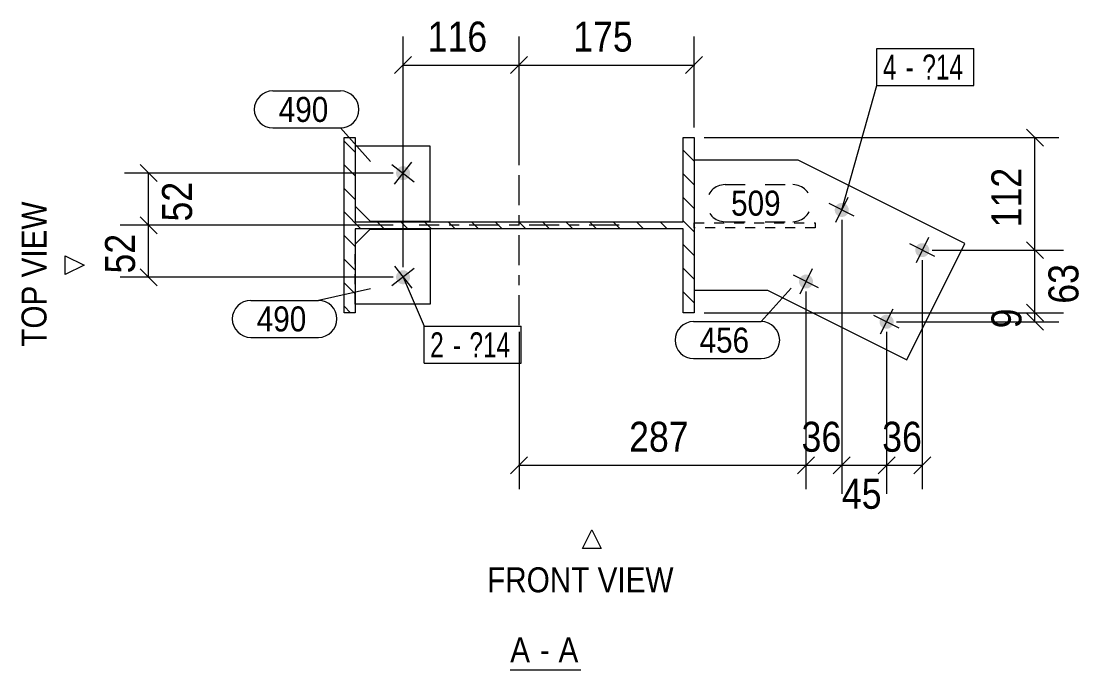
# Model space of a CAD drawing. Header units: millimetres. Extents: x 2 to 825, y 1 to 579.
# Drawn here: x 517.6 to 623.3, y 233.5 to 298.4 of the extents above; entities that cross this region are included whole.
import ezdxf

# ---------------------------------------------------------------- set-up
doc = ezdxf.new("R2010")
doc.units = ezdxf.units.MM
for name, pattern in [('XKITLINE00', [0]), ('XKITLINE01', [4, 1, -1, 1, -1]), ('XKITLINE02', [4, 2, -2]), ('XKITLINE03', [6, 3, -1, 1, -1])]:
    doc.linetypes.add(name, pattern=pattern)
for name, color, linetype, lineweight in [('Bolt', 3, 'Continuous', 0), ('BoltMark', 7, 'Continuous', 0), ('Dimensions', 7, 'Continuous', 0), ('OtherObjectType', 7, 'Continuous', 0), ('Part', 2, 'Continuous', 0), ('PartMark', 7, 'Continuous', 0)]:
    doc.layers.add(name, color=color, linetype=linetype, lineweight=lineweight)
doc.styles.add('ARIAL', font='ARIAL.TTF')
doc.styles.add('ARIAL_NARROW', font='ARIALN.TTF')

# ---------------------------------------------------------------- blocks, each defined once
blk = doc.blocks.new('*A2')
at = {"layer": 'Part', "color": 7, "linetype": 'XKITLINE00', "lineweight": 0}
for p, q in [((584.84, 286.75), (584.84, 286.75)), ((584.84, 286.75), (584.84, 286.75)), ((550.94, 285.29), (549.84, 286.39)), ((584.84, 284.39), (583.74, 285.49)), ((550.94, 282.93), (549.84, 284.03)), ((584.84, 282.03), (583.74, 283.13)), ((550.94, 280.57), (549.84, 281.67)), ((584.84, 279.68), (583.74, 280.78)), ((551.51, 277.65), (549.84, 279.32)), ((553.86, 277.65), (553.16, 278.35)), ((556.22, 277.65), (555.52, 278.35)), ((558.58, 277.65), (557.88, 278.35)), ((560.94, 277.65), (560.24, 278.35)), ((563.29, 277.65), (562.59, 278.35)), ((565.65, 277.65), (564.95, 278.35)), ((568.01, 277.65), (567.31, 278.35)), ((570.37, 277.65), (569.67, 278.35)), ((572.72, 277.65), (572.02, 278.35)), ((575.08, 277.65), (574.38, 278.35)), ((577.44, 277.65), (576.74, 278.35)), ((579.79, 277.65), (579.09, 278.35)), ((582.15, 277.65), (581.45, 278.35)), ((584.84, 277.32), (583.74, 278.42)), ((550.94, 275.86), (549.84, 276.96)), ((584.84, 274.96), (583.74, 276.06)), ((550.94, 273.5), (549.84, 274.6)), ((584.84, 272.61), (583.74, 273.71)), ((550.94, 271.15), (549.84, 272.25)), ((584.84, 270.25), (583.74, 271.35)), ((550.48, 269.25), (549.84, 269.89))]:
    blk.add_line(p, q, dxfattribs=at)
blk = doc.blocks.new('*A102')
at = {"layer": 'Bolt'}
for points in [[(599.25, 278.91), (599.22, 278.93), (599.19, 278.95), (599.17, 278.97), (599.14, 278.99), (599.11, 279.02), (599.09, 279.04), (599.07, 279.06), (599.05, 279.09), (599.02, 279.12), (599.01, 279.15), (598.99, 279.18), (598.97, 279.21), (598.96, 279.24), (598.94, 279.27), (598.93, 279.3), (598.92, 279.33), (598.91, 279.37), (598.91, 279.4), (598.9, 279.44), (598.9, 279.47), (598.9, 279.5), (598.9, 279.54), (598.9, 279.57), (598.9, 279.61), (598.91, 279.64), (598.91, 279.68), (598.92, 279.71), (598.93, 279.74), (598.94, 279.77), (598.95, 279.81), (598.97, 279.84), (598.99, 279.87), (599, 279.9), (599.02, 279.93), (599.04, 279.95), (599.06, 279.98), (599.09, 280), (599.11, 280.03), (599.14, 280.05), (599.16, 280.07), (599.19, 280.09), (599.22, 280.11), (599.25, 280.13), (599.28, 280.15), (599.31, 280.16), (599.34, 280.18), (599.37, 280.19), (599.41, 280.2), (599.44, 280.21), (599.47, 280.21), (599.51, 280.22), (599.54, 280.22), (599.58, 280.22), (599.61, 280.22), (599.64, 280.22), (599.68, 280.22), (599.71, 280.21), (599.75, 280.21), (599.78, 280.2), (599.81, 280.19), (599.85, 280.18), (599.88, 280.16), (599.91, 280.15), (599.94, 280.13), (599.97, 280.12), (600, 280.1), (600.02, 280.08), (600.05, 280.06), (600.08, 280.03), (600.1, 280.01), (600.12, 279.98), (600.15, 279.96), (600.17, 279.93), (600.19, 279.9), (600.2, 279.87), (600.22, 279.84), (600.23, 279.81), (600.25, 279.78), (600.26, 279.75), (600.27, 279.71), (600.28, 279.68), (600.28, 279.65), (600.29, 279.61), (600.29, 279.58), (600.3, 279.54), (600.3, 279.51), (600.29, 279.47), (600.29, 279.44), (600.29, 279.41), (600.28, 279.37), (600.27, 279.34), (600.26, 279.31), (600.25, 279.27), (600.24, 279.24), (600.22, 279.21), (600.21, 279.18), (600.19, 279.15), (600.17, 279.12), (600.15, 279.1), (600.13, 279.07), (600.1, 279.04), (600.08, 279.02), (600.05, 279), (600.03, 278.97), (600, 278.95), (599.97, 278.93), (599.94, 278.92), (599.91, 278.9), (599.88, 278.89), (599.85, 278.87), (599.82, 278.86), (599.78, 278.85), (599.75, 278.84), (599.72, 278.83), (599.68, 278.83), (599.65, 278.83), (599.62, 278.82), (599.58, 278.82), (599.55, 278.83), (599.51, 278.83), (599.48, 278.83), (599.44, 278.84), (599.41, 278.85), (599.38, 278.86), (599.35, 278.87), (599.31, 278.88), (599.28, 278.9)], [(607.31, 274.89), (607.28, 274.91), (607.25, 274.93), (607.22, 274.95), (607.19, 274.97), (607.17, 275), (607.14, 275.02), (607.12, 275.05), (607.1, 275.07), (607.08, 275.1), (607.06, 275.13), (607.04, 275.16), (607.02, 275.19), (607.01, 275.22), (607, 275.25), (606.98, 275.28), (606.97, 275.32), (606.97, 275.35), (606.96, 275.38), (606.95, 275.42), (606.95, 275.45), (606.95, 275.49), (606.95, 275.52), (606.95, 275.55), (606.95, 275.59), (606.96, 275.62), (606.96, 275.66), (606.97, 275.69), (606.98, 275.72), (606.99, 275.75), (607.01, 275.79), (607.02, 275.82), (607.04, 275.85), (607.06, 275.88), (607.07, 275.91), (607.09, 275.93), (607.12, 275.96), (607.14, 275.99), (607.16, 276.01), (607.19, 276.03), (607.22, 276.06), (607.24, 276.08), (607.27, 276.1), (607.3, 276.11), (607.33, 276.13), (607.36, 276.14), (607.39, 276.16), (607.43, 276.17), (607.46, 276.18), (607.49, 276.19), (607.53, 276.19), (607.56, 276.2), (607.59, 276.2), (607.63, 276.2), (607.66, 276.2), (607.7, 276.2), (607.73, 276.2), (607.77, 276.2), (607.8, 276.19), (607.83, 276.18), (607.87, 276.17), (607.9, 276.16), (607.93, 276.15), (607.96, 276.13), (607.99, 276.12), (608.02, 276.1), (608.05, 276.08), (608.08, 276.06), (608.1, 276.04), (608.13, 276.01), (608.15, 275.99), (608.18, 275.96), (608.2, 275.94), (608.22, 275.91), (608.24, 275.88), (608.26, 275.85), (608.27, 275.82), (608.29, 275.79), (608.3, 275.76), (608.31, 275.73), (608.32, 275.69), (608.33, 275.66), (608.34, 275.63), (608.34, 275.59), (608.35, 275.56), (608.35, 275.52), (608.35, 275.49), (608.35, 275.46), (608.34, 275.42), (608.34, 275.39), (608.33, 275.35), (608.32, 275.32), (608.31, 275.29), (608.3, 275.26), (608.29, 275.22), (608.27, 275.19), (608.26, 275.16), (608.24, 275.13), (608.22, 275.1), (608.2, 275.08), (608.18, 275.05), (608.16, 275.02), (608.13, 275), (608.11, 274.98), (608.08, 274.95), (608.05, 274.93), (608.02, 274.91), (608, 274.9), (607.97, 274.88), (607.93, 274.87), (607.9, 274.85), (607.87, 274.84), (607.84, 274.83), (607.8, 274.82), (607.77, 274.82), (607.74, 274.81), (607.7, 274.81), (607.67, 274.81), (607.63, 274.81), (607.6, 274.81), (607.56, 274.81), (607.53, 274.81), (607.5, 274.82), (607.46, 274.83), (607.43, 274.84), (607.4, 274.85), (607.37, 274.86), (607.34, 274.88)], [(595.68, 271.76), (595.65, 271.77), (595.62, 271.79), (595.59, 271.81), (595.57, 271.83), (595.54, 271.86), (595.52, 271.88), (595.49, 271.91), (595.47, 271.93), (595.45, 271.96), (595.43, 271.99), (595.42, 272.02), (595.4, 272.05), (595.38, 272.08), (595.37, 272.11), (595.36, 272.14), (595.35, 272.18), (595.34, 272.21), (595.33, 272.24), (595.33, 272.28), (595.33, 272.31), (595.32, 272.35), (595.32, 272.38), (595.32, 272.42), (595.33, 272.45), (595.33, 272.48), (595.34, 272.52), (595.35, 272.55), (595.36, 272.58), (595.37, 272.62), (595.38, 272.65), (595.4, 272.68), (595.41, 272.71), (595.43, 272.74), (595.45, 272.77), (595.47, 272.79), (595.49, 272.82), (595.51, 272.85), (595.54, 272.87), (595.56, 272.89), (595.59, 272.92), (595.62, 272.94), (595.65, 272.96), (595.68, 272.97), (595.71, 272.99), (595.74, 273), (595.77, 273.02), (595.8, 273.03), (595.83, 273.04), (595.87, 273.05), (595.9, 273.06), (595.93, 273.06), (595.97, 273.06), (596, 273.07), (596.04, 273.07), (596.07, 273.06), (596.11, 273.06), (596.14, 273.06), (596.17, 273.05), (596.21, 273.04), (596.24, 273.03), (596.27, 273.02), (596.3, 273.01), (596.34, 272.99), (596.37, 272.98), (596.4, 272.96), (596.42, 272.94), (596.45, 272.92), (596.48, 272.9), (596.5, 272.87), (596.53, 272.85), (596.55, 272.83), (596.57, 272.8), (596.59, 272.77), (596.61, 272.74), (596.63, 272.71), (596.65, 272.68), (596.66, 272.65), (596.68, 272.62), (596.69, 272.59), (596.7, 272.55), (596.71, 272.52), (596.71, 272.49), (596.72, 272.45), (596.72, 272.42), (596.72, 272.39), (596.72, 272.35), (596.72, 272.32), (596.72, 272.28), (596.71, 272.25), (596.71, 272.21), (596.7, 272.18), (596.69, 272.15), (596.68, 272.12), (596.66, 272.08), (596.65, 272.05), (596.63, 272.02), (596.62, 271.99), (596.6, 271.96), (596.58, 271.94), (596.55, 271.91), (596.53, 271.89), (596.51, 271.86), (596.48, 271.84), (596.46, 271.82), (596.43, 271.8), (596.4, 271.78), (596.37, 271.76), (596.34, 271.74), (596.31, 271.73), (596.28, 271.71), (596.24, 271.7), (596.21, 271.69), (596.18, 271.68), (596.15, 271.68), (596.11, 271.67), (596.08, 271.67), (596.04, 271.67), (596.01, 271.67), (595.97, 271.67), (595.94, 271.67), (595.91, 271.68), (595.87, 271.68), (595.84, 271.69), (595.81, 271.7), (595.77, 271.71), (595.74, 271.73), (595.71, 271.74)], [(603.73, 267.74), (603.7, 267.75), (603.67, 267.77), (603.65, 267.79), (603.62, 267.82), (603.59, 267.84), (603.57, 267.86), (603.55, 267.89), (603.53, 267.91), (603.5, 267.94), (603.49, 267.97), (603.47, 268), (603.45, 268.03), (603.44, 268.06), (603.42, 268.09), (603.41, 268.13), (603.4, 268.16), (603.39, 268.19), (603.39, 268.22), (603.38, 268.26), (603.38, 268.29), (603.38, 268.33), (603.38, 268.36), (603.38, 268.4), (603.38, 268.43), (603.39, 268.46), (603.39, 268.5), (603.4, 268.53), (603.41, 268.56), (603.42, 268.6), (603.43, 268.63), (603.45, 268.66), (603.47, 268.69), (603.48, 268.72), (603.5, 268.75), (603.52, 268.78), (603.54, 268.8), (603.57, 268.83), (603.59, 268.85), (603.62, 268.88), (603.64, 268.9), (603.67, 268.92), (603.7, 268.94), (603.73, 268.95), (603.76, 268.97), (603.79, 268.99), (603.82, 269), (603.85, 269.01), (603.89, 269.02), (603.92, 269.03), (603.95, 269.04), (603.99, 269.04), (604.02, 269.04), (604.06, 269.05), (604.09, 269.05), (604.12, 269.05), (604.16, 269.04), (604.19, 269.04), (604.23, 269.03), (604.26, 269.02), (604.29, 269.01), (604.33, 269), (604.36, 268.99), (604.39, 268.97), (604.42, 268.96), (604.45, 268.94), (604.48, 268.92), (604.5, 268.9), (604.53, 268.88), (604.56, 268.86), (604.58, 268.83), (604.6, 268.81), (604.63, 268.78), (604.65, 268.75), (604.67, 268.72), (604.68, 268.69), (604.7, 268.66), (604.71, 268.63), (604.73, 268.6), (604.74, 268.57), (604.75, 268.54), (604.76, 268.5), (604.77, 268.47), (604.77, 268.43), (604.77, 268.4), (604.78, 268.37), (604.78, 268.33), (604.77, 268.3), (604.77, 268.26), (604.77, 268.23), (604.76, 268.2), (604.75, 268.16), (604.74, 268.13), (604.73, 268.1), (604.72, 268.07), (604.7, 268.03), (604.69, 268), (604.67, 267.97), (604.65, 267.95), (604.63, 267.92), (604.61, 267.89), (604.58, 267.87), (604.56, 267.84), (604.53, 267.82), (604.51, 267.8), (604.48, 267.78), (604.45, 267.76), (604.42, 267.74), (604.39, 267.72), (604.36, 267.71), (604.33, 267.69), (604.3, 267.68), (604.26, 267.67), (604.23, 267.66), (604.2, 267.66), (604.16, 267.65), (604.13, 267.65), (604.1, 267.65), (604.06, 267.65), (604.03, 267.65), (603.99, 267.65), (603.96, 267.66), (603.92, 267.66), (603.89, 267.67), (603.86, 267.68), (603.83, 267.69), (603.79, 267.71), (603.76, 267.72)]]:
    blk.add_hatch(color=3, dxfattribs=at).paths.add_polyline_path(points, flags=17)
at = {"layer": 'Bolt', "color": 3, "linetype": 'XKITLINE00', "lineweight": 0}
for p, q in [((600.22, 280.78), (598.97, 278.27)), ((600.85, 278.9), (598.34, 280.15)), ((608.9, 274.88), (606.4, 276.13)), ((608.27, 276.76), (607.02, 274.25)), ((597.28, 271.74), (594.77, 272.99)), ((596.65, 273.62), (595.4, 271.11)), ((605.33, 267.72), (602.82, 268.97)), ((604.7, 269.6), (603.45, 267.09))]:
    blk.add_line(p, q, dxfattribs=at)
blk = doc.blocks.new('*A103')
at = {"layer": 'Bolt'}
blk.add_hatch(color=3, dxfattribs=at).paths.add_polyline_path([(555.21, 283.66), (555.23, 283.68), (555.25, 283.71), (555.28, 283.73), (555.31, 283.75), (555.33, 283.77), (555.36, 283.79), (555.39, 283.81), (555.42, 283.82), (555.45, 283.84), (555.49, 283.85), (555.52, 283.86), (555.55, 283.87), (555.58, 283.88), (555.62, 283.89), (555.65, 283.89), (555.69, 283.9), (555.72, 283.9), (555.75, 283.9), (555.79, 283.9), (555.82, 283.89), (555.86, 283.89), (555.89, 283.88), (555.92, 283.87), (555.96, 283.86), (555.99, 283.85), (556.02, 283.84), (556.05, 283.82), (556.08, 283.81), (556.11, 283.79), (556.14, 283.77), (556.17, 283.75), (556.19, 283.73), (556.22, 283.71), (556.24, 283.68), (556.27, 283.66), (556.29, 283.63), (556.31, 283.6), (556.33, 283.57), (556.35, 283.55), (556.36, 283.52), (556.38, 283.48), (556.39, 283.45), (556.4, 283.42), (556.41, 283.39), (556.42, 283.35), (556.43, 283.32), (556.43, 283.29), (556.44, 283.25), (556.44, 283.22), (556.44, 283.18), (556.44, 283.15), (556.43, 283.11), (556.43, 283.08), (556.42, 283.05), (556.41, 283.01), (556.4, 282.98), (556.39, 282.95), (556.38, 282.92), (556.36, 282.89), (556.35, 282.86), (556.33, 282.83), (556.31, 282.8), (556.29, 282.77), (556.27, 282.74), (556.25, 282.72), (556.22, 282.69), (556.2, 282.67), (556.17, 282.65), (556.14, 282.63), (556.11, 282.61), (556.08, 282.59), (556.05, 282.57), (556.02, 282.56), (555.99, 282.55), (555.96, 282.53), (555.93, 282.52), (555.89, 282.52), (555.86, 282.51), (555.83, 282.5), (555.79, 282.5), (555.76, 282.5), (555.72, 282.5), (555.69, 282.5), (555.65, 282.5), (555.62, 282.51), (555.59, 282.52), (555.55, 282.52), (555.52, 282.53), (555.49, 282.55), (555.46, 282.56), (555.42, 282.57), (555.39, 282.59), (555.36, 282.61), (555.34, 282.63), (555.31, 282.65), (555.28, 282.67), (555.26, 282.69), (555.23, 282.72), (555.21, 282.74), (555.19, 282.77), (555.17, 282.8), (555.15, 282.82), (555.13, 282.85), (555.11, 282.88), (555.1, 282.91), (555.09, 282.95), (555.07, 282.98), (555.06, 283.01), (555.06, 283.04), (555.05, 283.08), (555.04, 283.11), (555.04, 283.15), (555.04, 283.18), (555.04, 283.22), (555.04, 283.25), (555.04, 283.28), (555.05, 283.32), (555.06, 283.35), (555.06, 283.38), (555.07, 283.42), (555.08, 283.45), (555.1, 283.48), (555.11, 283.51), (555.13, 283.54), (555.15, 283.57), (555.17, 283.6), (555.19, 283.63)], flags=17)
at = {"layer": 'Bolt', "color": 3, "linetype": 'XKITLINE00', "lineweight": 0}
for p, q in [((554.63, 284.06), (556.84, 282.34)), ((554.88, 282.09), (556.6, 284.3))]:
    blk.add_line(p, q, dxfattribs=at)
blk = doc.blocks.new('*A104')
at = {"layer": 'Bolt'}
blk.add_hatch(color=3, dxfattribs=at).paths.add_polyline_path([(556.31, 273.2), (556.33, 273.17), (556.35, 273.14), (556.36, 273.11), (556.38, 273.08), (556.39, 273.05), (556.4, 273.02), (556.41, 272.98), (556.42, 272.95), (556.43, 272.92), (556.43, 272.88), (556.44, 272.85), (556.44, 272.82), (556.44, 272.78), (556.44, 272.75), (556.43, 272.71), (556.43, 272.68), (556.42, 272.64), (556.41, 272.61), (556.4, 272.58), (556.39, 272.55), (556.38, 272.51), (556.36, 272.48), (556.35, 272.45), (556.33, 272.42), (556.31, 272.4), (556.29, 272.37), (556.27, 272.34), (556.24, 272.32), (556.22, 272.29), (556.19, 272.27), (556.17, 272.25), (556.14, 272.23), (556.11, 272.21), (556.08, 272.19), (556.05, 272.17), (556.02, 272.16), (555.99, 272.15), (555.96, 272.13), (555.92, 272.12), (555.89, 272.12), (555.86, 272.11), (555.82, 272.1), (555.79, 272.1), (555.75, 272.1), (555.72, 272.1), (555.69, 272.1), (555.65, 272.1), (555.62, 272.11), (555.58, 272.12), (555.55, 272.12), (555.52, 272.13), (555.49, 272.15), (555.45, 272.16), (555.42, 272.17), (555.39, 272.19), (555.36, 272.21), (555.33, 272.23), (555.31, 272.25), (555.28, 272.27), (555.25, 272.29), (555.23, 272.32), (555.21, 272.34), (555.19, 272.37), (555.17, 272.4), (555.15, 272.43), (555.13, 272.46), (555.11, 272.49), (555.1, 272.52), (555.08, 272.55), (555.07, 272.58), (555.06, 272.61), (555.06, 272.65), (555.05, 272.68), (555.04, 272.71), (555.04, 272.75), (555.04, 272.78), (555.04, 272.82), (555.04, 272.85), (555.04, 272.89), (555.05, 272.92), (555.06, 272.95), (555.06, 272.99), (555.07, 273.02), (555.09, 273.05), (555.1, 273.08), (555.11, 273.12), (555.13, 273.15), (555.15, 273.17), (555.17, 273.2), (555.19, 273.23), (555.21, 273.26), (555.23, 273.28), (555.26, 273.31), (555.28, 273.33), (555.31, 273.35), (555.34, 273.37), (555.36, 273.39), (555.39, 273.41), (555.42, 273.42), (555.46, 273.44), (555.49, 273.45), (555.52, 273.46), (555.55, 273.47), (555.59, 273.48), (555.62, 273.49), (555.65, 273.49), (555.69, 273.5), (555.72, 273.5), (555.76, 273.5), (555.79, 273.5), (555.83, 273.49), (555.86, 273.49), (555.89, 273.48), (555.93, 273.47), (555.96, 273.46), (555.99, 273.45), (556.02, 273.44), (556.05, 273.42), (556.08, 273.41), (556.11, 273.39), (556.14, 273.37), (556.17, 273.35), (556.2, 273.33), (556.22, 273.31), (556.25, 273.28), (556.27, 273.26), (556.29, 273.23)], flags=17)
at = {"layer": 'Bolt', "color": 3, "linetype": 'XKITLINE00', "lineweight": 0}
for p, q in [((554.88, 273.9), (556.6, 271.69)), ((556.84, 273.66), (554.63, 271.94))]:
    blk.add_line(p, q, dxfattribs=at)
blk = doc.blocks.new('*A105')
at = {"layer": 'Part', "color": 7, "linetype": 'XKITLINE03', "lineweight": 0}
for p, q in [((567.34, 268), (567.34, 288)), ((577.34, 278), (557.34, 278))]:
    blk.add_line(p, q, dxfattribs=at)
at = {"layer": 'Part', "color": 2, "linetype": 'XKITLINE00', "lineweight": 0}
for p, q in [((549.84, 269.25), (549.84, 286.75)), ((549.84, 286.75), (550.94, 286.75)), ((550.94, 286.75), (550.94, 278.35)), ((583.74, 278.35), (583.74, 286.75)), ((583.74, 286.75), (584.84, 286.75)), ((584.84, 286.75), (584.84, 269.25)), ((550.94, 278.35), (583.74, 278.35)), ((583.74, 277.65), (550.94, 277.65)), ((550.94, 277.65), (550.94, 269.25)), ((583.74, 269.25), (583.74, 277.65)), ((550.94, 269.25), (549.84, 269.25)), ((584.84, 269.25), (583.74, 269.25))]:
    blk.add_line(p, q, dxfattribs=at)
blk = doc.blocks.new('*A106')
at = {"layer": 'Part', "color": 7, "linetype": 'XKITLINE01', "lineweight": 0}
for p, q in [((584.84, 277.75), (584.84, 278.25)), ((584.84, 278.25), (584.84, 278.25)), ((584.84, 278.25), (596.95, 278.25)), ((596.95, 278.25), (596.95, 277.75)), ((596.95, 277.75), (584.84, 277.75))]:
    blk.add_line(p, q, dxfattribs=at)
blk = doc.blocks.new('*A107')
at = {"layer": 'Part', "color": 2, "linetype": 'XKITLINE00', "lineweight": 0}
for p, q in [((595.23, 284.5), (584.84, 284.5)), ((611.9, 276.18), (595.23, 284.5)), ((606.09, 264.55), (611.9, 276.18)), ((584.84, 271.5), (592.16, 271.5)), ((592.16, 271.5), (606.09, 264.55))]:
    blk.add_line(p, q, dxfattribs=at)
at = {"layer": 'Part', "color": 7, "linetype": 'XKITLINE01', "lineweight": 0}
blk.add_line((584.84, 284.5), (584.84, 271.5), dxfattribs=at)
blk = doc.blocks.new('*A108')
at = {"layer": 'Part', "color": 2, "linetype": 'XKITLINE00', "lineweight": 0}
for p, q in [((558.44, 285.9), (550.94, 285.9)), ((558.44, 278.4), (558.44, 285.9)), ((550.94, 279.9), (552.44, 278.4)), ((552.44, 278.4), (558.44, 278.4))]:
    blk.add_line(p, q, dxfattribs=at)
at = {"layer": 'Part', "color": 7, "linetype": 'XKITLINE01', "lineweight": 0}
blk.add_line((550.94, 285.9), (550.94, 279.9), dxfattribs=at)
blk = doc.blocks.new('*A109')
at = {"layer": 'Part', "color": 2, "linetype": 'XKITLINE00', "lineweight": 0}
for p, q in [((550.94, 276.1), (552.44, 277.6)), ((552.44, 277.6), (558.44, 277.6)), ((558.44, 277.6), (558.44, 270.1)), ((558.44, 270.1), (550.94, 270.1))]:
    blk.add_line(p, q, dxfattribs=at)
at = {"layer": 'Part', "color": 7, "linetype": 'XKITLINE01', "lineweight": 0}
blk.add_line((550.94, 270.1), (550.94, 276.1), dxfattribs=at)
blk = doc.blocks.new('*A295')
at = {"layer": 'Dimensions', "color": 7, "linetype": 'XKITLINE00', "lineweight": 0}
for p, q in [((618.06, 270.1), (619.76, 268.4)), ((585.84, 269.25), (621.31, 269.25)), ((618.06, 269.2), (619.76, 267.5)), ((618.91, 268.35), (618.91, 269.25)), ((605.08, 268.35), (621.31, 268.35))]:
    blk.add_line(p, q, dxfattribs=at)
at = {"layer": 'Dimensions', "color": 3}
for p in [(618.91, 269.25), (618.91, 268.35)]:
    blk.add_point(p, dxfattribs=at)
at = {"layer": 'Dimensions', "color": 3, "style": 'ARIAL', "width": 0.85}
blk.add_text('9', height=3, rotation=90.0002, dxfattribs=at).set_placement((617.56, 267.69))
blk = doc.blocks.new('*A296')
at = {"layer": 'Dimensions', "color": 7, "linetype": 'XKITLINE00', "lineweight": 0}
for p, q in [((618.06, 276.35), (619.76, 274.66)), ((608.65, 275.5), (621.76, 275.5)), ((618.91, 269.25), (618.91, 275.5)), ((618.06, 270.1), (619.76, 268.4)), ((585.84, 269.25), (621.76, 269.25))]:
    blk.add_line(p, q, dxfattribs=at)
at = {"layer": 'Dimensions', "color": 3}
for p in [(618.91, 275.5), (618.91, 269.25)]:
    blk.add_point(p, dxfattribs=at)
at = {"layer": 'Dimensions', "color": 3, "style": 'ARIAL', "width": 0.85}
blk.add_text('63', height=3, rotation=90.0002, dxfattribs=at).set_placement((623.26, 270.15))
blk = doc.blocks.new('*A297')
at = {"layer": 'Dimensions', "color": 7, "linetype": 'XKITLINE00', "lineweight": 0}
for p, q in [((585.84, 286.75), (621.31, 286.75)), ((618.06, 287.6), (619.76, 285.9)), ((618.91, 275.5), (618.91, 286.75)), ((618.06, 276.35), (619.76, 274.66)), ((608.65, 275.5), (621.31, 275.5))]:
    blk.add_line(p, q, dxfattribs=at)
at = {"layer": 'Dimensions', "color": 3}
for p in [(618.91, 286.75), (618.91, 275.5)]:
    blk.add_point(p, dxfattribs=at)
at = {"layer": 'Dimensions', "color": 3, "style": 'ARIAL', "width": 0.85}
blk.add_text('112', height=3, rotation=90.0002, dxfattribs=at).set_placement((617.56, 277.79))
blk = doc.blocks.new('*A298')
at = {"layer": 'Dimensions', "color": 7, "linetype": 'XKITLINE00', "lineweight": 0}
for p, q in [((555.74, 273.8), (555.74, 296.85)), ((567.34, 284.2), (567.34, 296.85)), ((556.59, 294.85), (554.89, 293.15)), ((555.74, 294), (567.34, 294)), ((568.19, 294.85), (566.49, 293.15))]:
    blk.add_line(p, q, dxfattribs=at)
at = {"layer": 'Dimensions', "color": 3}
for p in [(555.74, 294), (567.34, 294)]:
    blk.add_point(p, dxfattribs=at)
at = {"layer": 'Dimensions', "color": 3, "style": 'ARIAL', "width": 0.85}
blk.add_text('116', height=3, dxfattribs=at).set_placement((558.2, 295.35))
blk = doc.blocks.new('*A299')
at = {"layer": 'Dimensions', "color": 7, "linetype": 'XKITLINE00', "lineweight": 0}
for p, q in [((567.34, 284.2), (567.34, 296.85)), ((584.84, 287.75), (584.84, 296.85)), ((568.19, 294.85), (566.49, 293.15)), ((567.34, 294), (584.84, 294)), ((585.69, 294.85), (583.99, 293.15))]:
    blk.add_line(p, q, dxfattribs=at)
at = {"layer": 'Dimensions', "color": 3}
for p in [(567.34, 294), (584.84, 294)]:
    blk.add_point(p, dxfattribs=at)
at = {"layer": 'Dimensions', "color": 3, "style": 'ARIAL', "width": 0.85}
blk.add_text('175', height=3, dxfattribs=at).set_placement((572.75, 295.35))
blk = doc.blocks.new('*A300')
at = {"layer": 'Dimensions', "color": 7, "linetype": 'XKITLINE00', "lineweight": 0}
for p, q in [((529.44, 278.85), (531.14, 277.15)), ((554.74, 278), (527.44, 278)), ((530.29, 272.8), (530.29, 278)), ((529.44, 273.65), (531.14, 271.95)), ((554.74, 272.8), (527.44, 272.8))]:
    blk.add_line(p, q, dxfattribs=at)
at = {"layer": 'Dimensions', "color": 3}
for p in [(530.29, 278), (530.29, 272.8)]:
    blk.add_point(p, dxfattribs=at)
at = {"layer": 'Dimensions', "color": 3, "style": 'ARIAL', "width": 0.85}
blk.add_text('52', height=3, rotation=90.0002, dxfattribs=at).set_placement((528.94, 273.17))
blk = doc.blocks.new('*A301')
at = {"layer": 'Dimensions', "color": 7, "linetype": 'XKITLINE00', "lineweight": 0}
for p, q in [((529.44, 284.05), (531.14, 282.35)), ((554.74, 283.2), (527.89, 283.2)), ((530.29, 278), (530.29, 283.2)), ((529.44, 278.85), (531.14, 277.15)), ((554.74, 278), (527.89, 278))]:
    blk.add_line(p, q, dxfattribs=at)
at = {"layer": 'Dimensions', "color": 3}
for p in [(530.29, 283.2), (530.29, 278)]:
    blk.add_point(p, dxfattribs=at)
at = {"layer": 'Dimensions', "color": 3, "style": 'ARIAL', "width": 0.85}
blk.add_text('52', height=3, rotation=90.0002, dxfattribs=at).set_placement((534.64, 278.37))
blk = doc.blocks.new('*A302')
at = {"layer": 'Dimensions', "color": 7, "linetype": 'XKITLINE00', "lineweight": 0}
for p, q in [((596.02, 271.37), (596.02, 251.6)), ((567.34, 267.35), (567.34, 251.6)), ((568.19, 254.85), (566.49, 253.15)), ((596.87, 254.85), (595.17, 253.15)), ((567.34, 254), (596.02, 254))]:
    blk.add_line(p, q, dxfattribs=at)
at = {"layer": 'Dimensions', "color": 3}
for p in [(567.34, 254), (596.02, 254)]:
    blk.add_point(p, dxfattribs=at)
at = {"layer": 'Dimensions', "color": 3, "style": 'ARIAL', "width": 0.85}
blk.add_text('287', height=3, dxfattribs=at).set_placement((578.34, 255.35))
blk = doc.blocks.new('*A303')
at = {"layer": 'Dimensions', "color": 7, "linetype": 'XKITLINE00', "lineweight": 0}
for p, q in [((599.6, 278.52), (599.6, 251.6)), ((596.02, 271.37), (596.02, 251.6)), ((596.87, 254.85), (595.17, 253.15)), ((600.44, 254.85), (598.75, 253.15)), ((596.02, 254), (599.6, 254))]:
    blk.add_line(p, q, dxfattribs=at)
at = {"layer": 'Dimensions', "color": 3}
for p in [(596.02, 254), (599.6, 254)]:
    blk.add_point(p, dxfattribs=at)
at = {"layer": 'Dimensions', "color": 3, "style": 'ARIAL', "width": 0.85}
blk.add_text('36', height=3, dxfattribs=at).set_placement((595.58, 255.35))
blk = doc.blocks.new('*A304')
at = {"layer": 'Dimensions', "color": 7, "linetype": 'XKITLINE00', "lineweight": 0}
for p, q in [((599.6, 278.52), (599.6, 251.15)), ((604.08, 267.35), (604.08, 251.15)), ((600.44, 254.85), (598.75, 253.15)), ((604.92, 254.85), (603.23, 253.15)), ((599.6, 254), (604.08, 254))]:
    blk.add_line(p, q, dxfattribs=at)
at = {"layer": 'Dimensions', "color": 3}
for p in [(599.6, 254), (604.08, 254)]:
    blk.add_point(p, dxfattribs=at)
at = {"layer": 'Dimensions', "color": 3, "style": 'ARIAL', "width": 0.85}
blk.add_text('45', height=3, dxfattribs=at).set_placement((599.61, 249.65))
blk = doc.blocks.new('*A305')
at = {"layer": 'Dimensions', "color": 7, "linetype": 'XKITLINE00', "lineweight": 0}
for p, q in [((607.65, 274.5), (607.65, 251.6)), ((604.08, 267.35), (604.08, 251.6)), ((604.92, 254.85), (603.23, 253.15)), ((608.5, 254.85), (606.8, 253.15)), ((604.08, 254), (607.65, 254))]:
    blk.add_line(p, q, dxfattribs=at)
at = {"layer": 'Dimensions', "color": 3}
for p in [(604.08, 254), (607.65, 254)]:
    blk.add_point(p, dxfattribs=at)
at = {"layer": 'Dimensions', "color": 3, "style": 'ARIAL', "width": 0.85}
blk.add_text('36', height=3, dxfattribs=at).set_placement((603.64, 255.35))
blk = doc.blocks.new('*A306')
at = {"layer": 'BoltMark', "color": 7, "linetype": 'XKITLINE00', "lineweight": 0}
for p, q in [((555.74, 272.8), (557.85, 267.89)), ((557.85, 267.89), (567.54, 267.89)), ((557.85, 264.19), (557.85, 267.89)), ((567.54, 264.19), (567.54, 267.89)), ((557.85, 264.19), (567.54, 264.19))]:
    blk.add_line(p, q, dxfattribs=at)
at = {"layer": 'BoltMark', "color": 3, "style": 'ARIAL_NARROW', "width": 0.85}
for s, p in [('2', (558.45, 264.79)), ('?14', (562.38, 264.79)), ('-', (560.72, 264.79))]:
    blk.add_text(s, height=2.5, dxfattribs=at).set_placement(p)
blk = doc.blocks.new('*A307')
at = {"layer": 'BoltMark', "color": 7, "linetype": 'XKITLINE00', "lineweight": 0}
for p, q in [((603.12, 295.66), (612.81, 295.66)), ((603.12, 291.96), (603.12, 295.66)), ((612.81, 291.96), (612.81, 295.66)), ((599.6, 279.52), (603.12, 291.96)), ((603.12, 291.96), (612.81, 291.96))]:
    blk.add_line(p, q, dxfattribs=at)
at = {"layer": 'BoltMark', "color": 3, "style": 'ARIAL_NARROW', "width": 0.85}
for s, p in [('4', (603.72, 292.56)), ('?14', (607.65, 292.56)), ('-', (605.99, 292.56))]:
    blk.add_text(s, height=2.5, dxfattribs=at).set_placement(p)
blk = doc.blocks.new('*A308')
at = {"layer": 'PartMark', "color": 7, "linetype": 'XKITLINE00', "lineweight": 0}
for p, q in [((552.47, 271.63), (547.27, 270.48)), ((540.51, 270.48), (547.27, 270.48)), ((540.51, 266.78), (547.27, 266.78))]:
    blk.add_line(p, q, dxfattribs=at)
for centre, start, end in [((540.51, 268.63), 90, 270), ((547.27, 268.63), 270, 90)]:
    blk.add_arc(centre, 1.85, start, end, dxfattribs=at)
at = {"layer": 'PartMark', "color": 3, "style": 'ARIAL', "width": 0.85}
blk.add_text('490', height=2.5, dxfattribs=at).set_placement((541.11, 267.38))
blk = doc.blocks.new('*A309')
at = {"layer": 'PartMark', "color": 7, "linetype": 'XKITLINE00', "lineweight": 0}
for p, q in [((542.71, 291.42), (549.47, 291.42)), ((542.71, 287.72), (549.47, 287.72)), ((552.47, 284.37), (549.47, 287.72))]:
    blk.add_line(p, q, dxfattribs=at)
for centre, start, end in [((542.71, 289.57), 90, 270), ((549.47, 289.57), 270, 90)]:
    blk.add_arc(centre, 1.85, start, end, dxfattribs=at)
at = {"layer": 'PartMark', "color": 3, "style": 'ARIAL', "width": 0.85}
blk.add_text('490', height=2.5, dxfattribs=at).set_placement((543.31, 288.32))
blk = doc.blocks.new('*A310')
at = {"layer": 'PartMark', "color": 7, "linetype": 'XKITLINE00', "lineweight": 0}
for p, q in [((594.54, 271.71), (591.54, 268.36)), ((584.78, 268.36), (591.54, 268.36)), ((584.78, 264.66), (591.54, 264.66))]:
    blk.add_line(p, q, dxfattribs=at)
for centre, start, end in [((584.78, 266.51), 90, 270), ((591.54, 266.51), 270, 90)]:
    blk.add_arc(centre, 1.85, start, end, dxfattribs=at)
at = {"layer": 'PartMark', "color": 3, "style": 'ARIAL', "width": 0.85}
blk.add_text('456', height=2.5, dxfattribs=at).set_placement((585.38, 265.26))
blk = doc.blocks.new('*A311')
at = {"layer": 'PartMark', "color": 7, "linetype": 'XKITLINE02', "lineweight": 0}
for p, q in [((587.93, 282.05), (594.7, 282.05)), ((587.93, 278.35), (594.7, 278.35))]:
    blk.add_line(p, q, dxfattribs=at)
for centre, start, end in [((587.93, 280.2), 90, 270), ((594.7, 280.2), 270, 90)]:
    blk.add_arc(centre, 1.85, start, end, dxfattribs=at)
at = {"layer": 'PartMark', "color": 3, "style": 'ARIAL', "width": 0.85}
blk.add_text('509', height=2.5, dxfattribs=at).set_placement((588.53, 278.95))
blk = doc.blocks.new('*A312')
at = {"layer": 'OtherObjectType', "color": 7, "linetype": 'XKITLINE00', "lineweight": 0}
for p, q in [((521.97, 273.06), (521.97, 274.94)), ((521.97, 274.94), (523.84, 274)), ((523.84, 274), (521.97, 273.06)), ((523.84, 274), (523.84, 274)), ((573.66, 245.67), (574.6, 247.55)), ((574.6, 247.55), (575.54, 245.67)), ((574.6, 247.55), (574.6, 247.55)), ((575.54, 245.67), (573.66, 245.67)), ((566.45, 233.55), (573.5, 233.55))]:
    blk.add_line(p, q, dxfattribs=at)
at = {"layer": 'OtherObjectType', "color": 7, "style": 'ARIAL', "width": 0.85}
blk.add_text('TOP VIEW', height=2.5, rotation=90, dxfattribs=at).set_placement((520.09, 265.85))
for s, p in [('FRONT VIEW', (564.14, 241.3)), ('A', (566.45, 234.3)), ('A', (571.28, 234.3)), ('-', (569.42, 234.3))]:
    blk.add_text(s, height=2.5, dxfattribs=at).set_placement(p)

msp = doc.modelspace()

# ---------------------------------------------------------------- block references
at = {"lineweight": 0}
for name in ['*A298', '*A299', '*A307', '*A309', '*A105', '*A2', '*A297', '*A108', '*A107', '*A301', '*A103', '*A311', '*A102', '*A300', '*A106', '*A303', '*A304', '*A109', '*A296', '*A104', '*A305', '*A306', '*A308', '*A302', '*A310', '*A295']:
    msp.add_blockref(name, (0, 0), dxfattribs=at)
at = {"layer": 'OtherObjectType', "lineweight": 0}
msp.add_blockref('*A312', (0, 0), dxfattribs=at)

doc.saveas('drawing.dxf')
